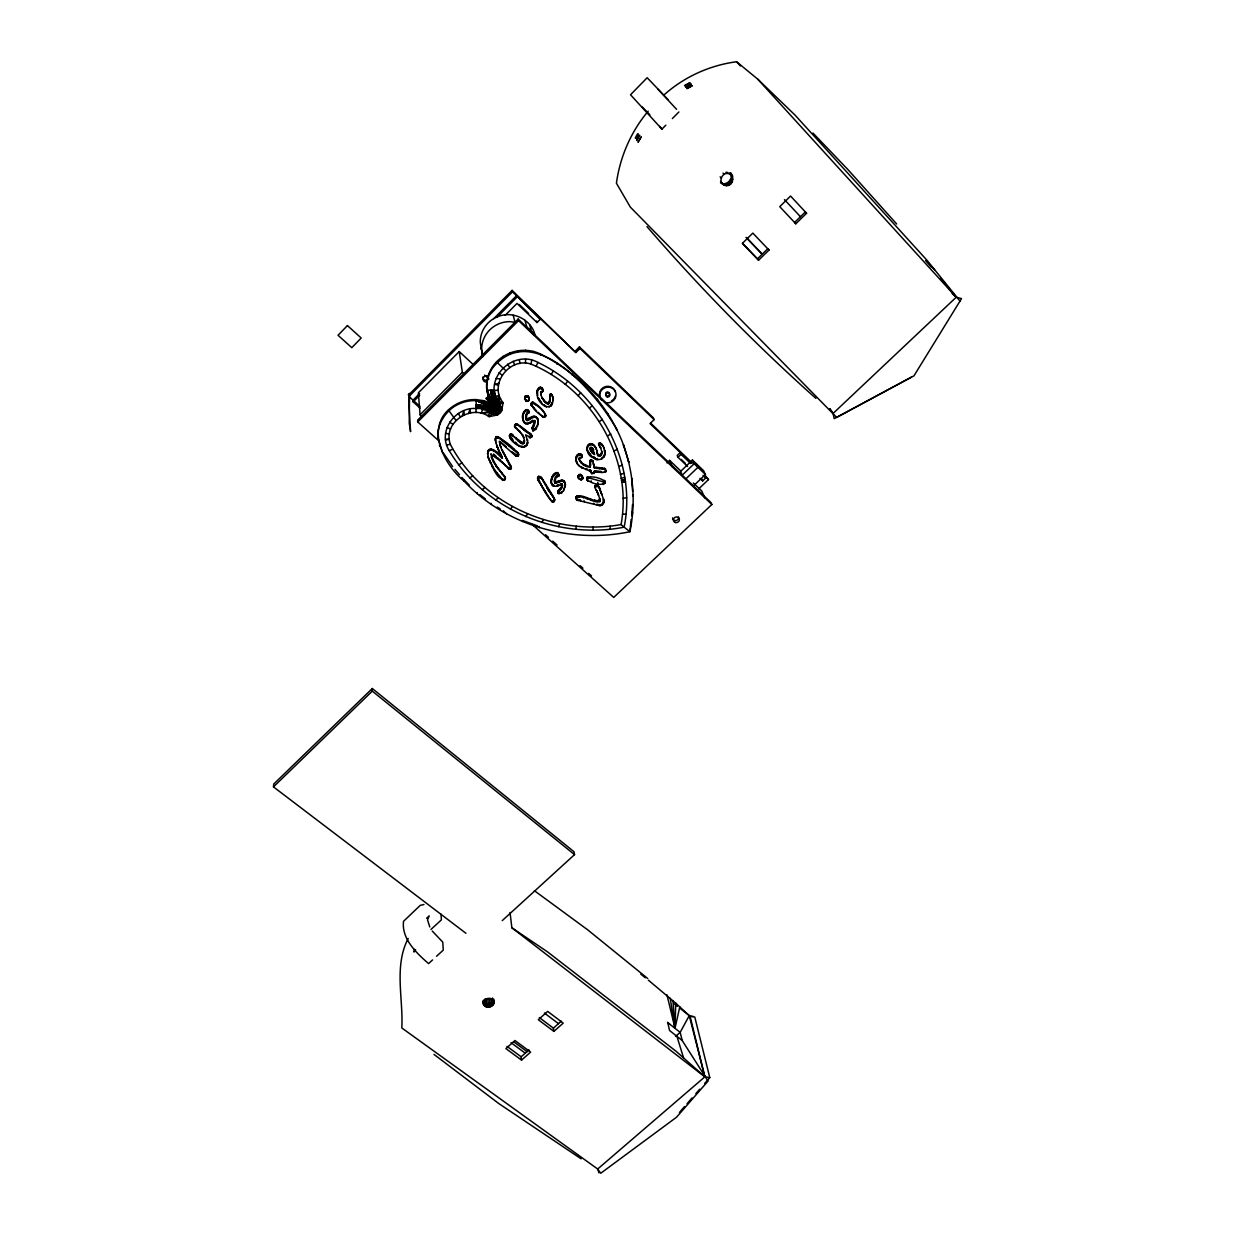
<?xml version="1.0" encoding="UTF-8"?>
<svg xmlns="http://www.w3.org/2000/svg" width="1235" height="1235" viewBox="0 0 1235 1235"><rect width="100%" height="100%" fill="white"/><g stroke="black" fill="none" stroke-linecap="round" stroke-linejoin="round"><path stroke-width="1.5" d="M496.794 445.943L496.609 444.986L498.925 451.007L495.822 442.655L495.374 438.44L496.377 436.634C504.482 440.185 513.606 447.255 518.638 454.681L517.913 456.055L515.798 455.993L499.264 441.435L500.854 447.579L499.743 443.828L499.928 444.785M495.374 438.44L495.544 440.941L495.358 440M525.786 435.044C542.844 443.411 519.75 424.377 515.968 423.852L514.594 426.878L521.324 433.578L523.748 437.638L522.297 434.288L522.498 435.229M531.806 436.264L531.59 434.797M551.767 395.076C548.124 394.413 551.891 402.131 548.633 403.783L544.913 402.131L541.779 397.222L545.453 401.977L548.386 402.872C550.964 401.113 548.726 389.241 552.554 396.389L551.52 394.181M409.526 393.502L409.248 423.312L410.576 431.648L408.785 402.116L409.526 393.502L408.26 394.783M628.445 461.272L628.847 462.353L623.397 444.77C633.493 472.511 635.902 502.784 629.912 531.714C570.863 544.126 505.825 525.647 464.298 481.31C442.717 463.789 423.775 425.025 453.878 405.682A36.649 34.796 -3.5 0 1 476.17 399.6L483.919 400.696L491.206 403.336L488.165 396.45L491.592 405.327L499.99 413.046L494.37 414.62L490.774 412.104L490.11 407.874L497.226 403.737L501.487 407.89L498.091 402.749M438.039 438.888L438.039 430.413M631.147 519.456L629.912 531.714L624.138 527.175C557.479 540.235 484.074 509.607 449.247 450.667C436.989 431.771 455.283 406.269 476.772 408.584L490.727 406.794L495.76 403.876L500.885 406.562M501.178 411.193L490.11 407.874L489.94 409.325L493.645 410.205L501.642 409.047L500.901 411.873L497.566 414.914L489.122 416.674C471.307 403.706 442.439 422.463 450.343 444.307C481.696 504.544 555.055 536.515 621.051 524.566L624.138 527.175C637.522 460.701 598.249 391.047 537.889 362.411C514.733 349.551 485.432 375.579 496.408 400.032M531.436 405.806C528.225 394.49 550.625 415.238 544.002 416.318L544.249 417.229C550.254 415.809 533.088 400.48 531.606 403.984C532.3 409.078 539.587 414.914 544.249 417.229M497.226 403.737L498.168 402.919L498.708 404.555L501.919 401.514L498.369 402.672L501.595 410.9L503.108 402.749C488.319 384.826 509.314 356.961 530.896 364.047C592.244 389.257 633.185 458.571 621.051 524.566M666.946 994.808L675.005 1028.307L675.746 1003.191L648.36 980.142M551.798 484.367C547.8 479.674 557.494 466.876 558.884 476L555.796 477.744L554.916 483.055L562.28 481.048L564.194 482.036L565.491 484.923L563.33 491.175L559.069 493.861L557.726 491.237L561.508 486.775L562.187 484.058L560.289 483.75L560.551 484.738C557.772 486.25 552.307 487.918 551.551 483.379L552.385 485.355M558.884 476C557.278 469.223 549.745 478.871 551.536 482.9L551.273 481.912M476.046 412.536L476.17 399.6M487.609 451.686L487.763 452.643C491.314 445.125 499.326 456.394 502.383 458.339L499.727 452.18L502.197 457.382C500.561 453.368 486.883 443.38 487.717 454.11L487.563 453.137L488.659 458.833L488.087 456.394L488.257 457.367M525.477 363.244L525.616 359.262M554.731 500.468L554.253 498.06L541.625 477.713L538.398 476.339C536.87 479.581 555.256 512.494 554.253 498.06M631.702 515.767L632.521 504.528M497.566 414.914C493.182 413.108 496.763 398.396 499.295 395.524L495.575 396.327L493.352 402.795M557.726 491.237L558.066 493.213M623.798 445.835C609.318 405.914 578.459 372.985 540.606 354.121C523.995 345.754 502.244 351.682 492.163 367.304A36.849 35.429 -10.2 0 0 486.698 389.071L492.842 404.694L493.475 390.368L492.765 403.243L491.592 390.275L492.842 404.694L495.575 396.327L496.979 399.507M492.209 411.409C490.094 406.794 497.674 403.737 499.681 408.229L499.82 409.788L499.897 408.075C496.501 401.113 486.93 410.56 494.309 413.648L497.566 413.401L500.052 409.727M526.218 418.943L526.882 414.096L529.12 412.644C527.376 404.848 519.997 415.207 523.131 419.437L522.914 418.511C522.714 426.168 530.355 423.945 533.89 420.626C536.499 422.123 527.422 440.802 537.92 424.639C540.035 413.169 531.343 416.998 526.249 419.051M529.12 412.644L528.92 411.209M537.951 420.147C534.693 410.236 523.516 429.41 526.249 414.142L526.465 415.053M579.462 459.991L579.076 458.185C578.906 464.792 594.282 472.31 589.79 461.319C590.562 457.305 594.961 463.989 592.754 460.64M590.083 465.209L590.392 466.166L590.268 461.628L593.062 461.597M501.595 410.9L500.592 407.504L496.007 410.282L490.465 411.44M490.897 454.573L490.959 453.724L493.583 462.276L505.13 477.698L505.238 479.458C496.825 480.986 491.623 464.499 488.489 457.861M604.888 454.341L604.502 450.096L604.888 454.341C604.81 459.111 597.261 461.272 594.776 458.216C581.284 455.36 588.802 433.408 596.49 449.386L595.177 446.375M552.909 400.727L552.678 396.929L552.909 400.727C551.937 413.663 536.546 403.089 537.348 394.691L537.58 395.586L537.287 390.044L540.374 387.173L542.165 388.083L543.107 390.646L540.853 392.992L540.868 394.706L540.621 392.097L540.853 392.992M492.256 400.866L490.65 390.245L492.842 404.694L493.938 390.383L492.842 404.694L494.71 391.881M522.884 416.735L523.1 417.662C521.896 414.389 526.403 407.55 529.136 412.119M592.954 530.093L593.201 527.021M492.842 404.694L492.533 390.322L492.765 403.243L493.938 390.383M465.935 933.289L273.475 786.896L273.738 784.055L372.291 688.512L573.997 851.733L574.537 854.635L502.259 920.6M591.04 472.264C587.289 468.204 576.282 468.59 576.05 459.837L576.344 460.809C574.337 457.49 578.366 451.362 581.793 454.804L582.04 457.228L579.586 458.571M582.272 456.441L579.184 454.804L576.853 456.765L576.236 459.466L575.958 458.509M499.82 409.788L499.063 406.562M488.844 403.382L490.465 399.414L490.959 402.023M495.945 415.068L490.82 412.397L481.449 413.308L482.376 409.495L490.727 406.794L476.231 405.62L489.477 406.516L476.185 408.106L489.986 409.619L490.681 406.5L492.78 404.401L494.988 393.378M603.544 503.185L603.467 498.986L603.544 503.185L601.553 505.393L599.67 505.594L577.239 500.221L576.019 496.732C582.117 492.117 597.755 505.964 599.67 498.508C600.812 508.419 581.87 492.796 576.297 497.751L576.205 499.187M586.687 478.424C589.527 474.919 602.912 477.976 605.351 482.406C601.908 486.729 588.74 483.163 586.687 478.424L587.119 480.137M586.98 479.412L588.153 477.744L605.351 482.406M513.328 441.08L513.127 440.123C502.645 425.766 519.379 441.821 523.269 442.686L524.381 440.54L523.486 443.643C518.577 444.785 510.673 429.07 510.086 437.931C512.942 444.739 529.661 453.013 527.33 439.614L527.546 440.555L525.74 435.214M601.615 453.075L601.785 451.732L600.689 455.715L597.755 455.591L597.447 454.634L600.364 454.758L601.615 453.075L601.924 454.032M494.046 1002.372C493.491 995.78 481.635 997.787 483.394 1004.209C486.25 1010.508 497.01 1005.753 493.722 999.146M494.556 391.14L493.027 401.421M587.289 450.188C585.591 444.816 593.325 442.562 595.486 447.317M528.657 397.3L525.492 397.052L524.813 398.751L525.276 396.157L527.669 395.787L529.074 398.056L528.426 396.404M528.194 401.221L528.95 398.102L528.703 400.711L526.758 401.39L524.597 397.855M537.611 477.544L537.873 479.952L551.844 501.626M532.933 430.351L532.131 427.758L534.94 420.425L535.234 422.015M730.024 174.258C722.691 169.797 716.717 183.197 725.099 185.466C732.525 187.35 735.597 176.188 728.974 173.07L732.123 176.481M557.973 492.24C559.687 490.527 564.457 486.42 561.524 484.552L560.551 484.738M722.49 183.907L720.576 181.437C724.775 189.14 736.122 180.078 730.178 174.027M554.638 482.391L554.592 479.149L554.855 480.137M527.036 445.187L527.546 441.991L527.762 442.933M575.726 529.259L576.313 526.203M493.66 414.358L497.937 403.999M537.055 392.931L537.287 393.826L537.518 390.924L539.664 388.238L542.937 389.751M490.681 406.5L492.117 406.068L490.156 410.776L490.82 412.397L487.794 415.577M501.425 407.612L499.588 412.922M670.219 998.25L675.005 1028.307L679.775 1006.895M499.295 395.524L497.288 404.03L500.607 398.519M590.577 470.813L590.268 469.84L591.92 473.792C595.239 469.995 601.584 474.07 605.937 471.6L604.733 469.3L594.375 468.003L593.371 463.588L594.375 468.003M597.74 493.398L597.431 492.394L598.574 495.343L596.119 489.43L596.428 490.434C591.102 483.209 601.059 484.799 600.364 490.82L600.04 489.832M599.639 489.014C598.898 483.41 593.834 489.245 594.899 486.343M438.147 431.478C439.537 421.351 445.681 412.459 454.001 406.701A36.71 34.842 -3.6 0 1 476.339 400.619L484.089 401.715L491.406 404.354L492.595 403.444M530.896 364.047L531.837 360.172M578.999 474.518L578.536 478.516L580.882 479.705L582.673 478.84L580.712 474.487L577.918 475.83L578.242 477.528M505.238 479.458L504.945 476.71L496.933 466.799L491.283 456.595L491.453 457.567M537.688 423.713L537.348 426.878M604.285 482.9L604.918 480.971M468.744 413.524L469.887 409.001L470.581 412.891M490.82 412.397L492.95 414.096L494.324 412.737M582.04 457.228L581.793 454.804M462.307 415.855L463.835 410.653L464.36 414.79M589.944 448.506L590.222 447.595L591.797 452.519L594.622 454.526L592.429 447.873L593.618 450.142L593.309 449.2M593.834 473.623L594.189 471.106L594.498 472.079M514.594 426.878L516.168 424.778L518.129 425.272L531.806 435.739M510.765 469.161L511.136 466.49L501.919 449.633C519.225 483.101 508.835 465.178 491.129 454.696M558.683 526.727L559.64 523.717M495.544 439.382L495.775 437.19M498.153 414.296L493.799 404.987L495.575 396.327L496.84 399.538M551.968 501.75L551.721 500.731L553.419 501.009L554.484 499.449M414.312 949.236L413.941 952.046L415.639 949.838M602.896 457.073L604.316 454.634L604.641 455.591M599.207 445.758L598.898 444.816L600.719 448.166L598.589 443.751C600.889 441.065 603.992 446.962 604.332 448.953L604.023 447.996L604.826 451.053M598.836 443.149L598.898 444.693L598.589 443.751M550.702 406.161L552.168 402.378L552.431 403.274M720.453 182.795C726.442 186.516 733.93 178.782 730.487 172.807M536.283 366.023L537.889 362.411M541.995 522.513L543.307 519.58M408.198 938.446C393.749 966.156 403.397 998.359 401.807 1027.968L597.678 1169.02L600.75 1173.25L676.487 1117.258L708.056 1081.073L682.168 1040.487L680.176 1032.352L667.548 1022.487L669.818 1024.263M529.306 437.607L529.089 436.665L531.575 435.322M554.994 477.883L556.151 475.923L556.414 476.911M491.777 413.524L499.928 405.42M675.746 1003.191L689.269 1015.602L680.176 1032.352L675.483 1036.427M525.848 516.662L527.499 513.837M551.211 374.421L553.249 371.056M493.491 407.735C490.496 422.277 508.419 404.185 493.491 407.735L496.007 410.282M537.842 478.532L538.398 476.339M497.257 405.636L503.108 402.749L499.943 402.703M510.41 509.19L512.386 506.52M565.29 384.394L567.637 381.275M483.394 1004.209L483.101 1000.983C484.923 1005.336 492.147 1004.657 493.568 1000.304L493.892 1003.53M679.451 1112.442L684.499 1106.637M687.03 1103.735L692.079 1097.93M695.876 1093.577L699.674 1089.224M704.722 1083.419L709.785 1077.615L694.78 1017.022L690.072 1016.251L680.361 1008.594M505.053 478.47L504.667 480.122M648.159 111.181C631.008 131.543 620.001 156.876 616.419 183.228L630.359 207.125L836.682 417.415L913.946 375.857L961.525 298.608L956.23 297.218L953.451 294.686M578.088 395.679L580.712 392.823M495.822 500.19L498.122 497.705M541.563 392.576L542.551 390.692L542.798 391.572M667.981 99.541L647.171 77.728L630.529 94.755L661.929 129.15L665.835 125.183M672.365 118.575L678.895 111.968M575.356 350.987L579.462 346.896L580.018 348.455L575.896 352.546L512.108 290.379L408.847 394.799L408.939 396.481L419.962 406.392M408.939 396.481L512.494 291.815L512.108 290.379M473.329 364.618L459.219 351.558L418.372 392.807L420.07 414.806L421.583 416.164M419.576 393.579L413.046 400.171L413.154 401.884L420.085 408.106M493.768 318.676L516.539 295.69L540.174 319.402L537.024 322.551L517.002 303.409L505.208 315.311M413.154 401.884L419.699 395.277M496.779 317.472L516.94 297.141M420.07 414.806L462.353 372.26L459.219 351.558M532.192 524.427L613.733 597.431L711.854 504.498L710.943 502.537L518.144 319.062L417.631 420.147L417.754 421.969L439.212 441.188M417.754 421.969L518.561 320.637L518.144 319.062M490.295 402.487L486.312 398.828L488.566 395.54M486.312 398.828L488.736 396.42M489.122 416.674L492.132 413.679M527.731 412.521L528.889 411.734M758.552 260.245L757.456 258.841L767.861 248.667L768.988 250.057L758.552 260.245L742.374 243.388L752.825 233.106L768.988 250.057M795.819 223.782L806.578 213.254L790.554 196.041L779.748 206.662L795.819 223.782L794.599 222.454L805.343 211.957L806.578 213.254M273.475 786.896L372.291 691.121L372.291 688.512M579.462 346.896L653.377 417.909L654.118 419.622L650.042 423.574L691.214 463.032M667.024 462.909L669.632 460.393L680.794 471.029M677.984 457.29L681.072 454.326L680.269 452.55L677.197 455.499L677.984 457.29L687.586 466.475M692.464 460.037L680.578 471.415L682.214 475.166L694.163 463.727L692.464 460.037L703.641 470.736L705.417 474.518L693.483 485.88M685.981 478.748L697.929 467.339L696.2 463.588M699.936 478.285L702.684 480.894L705.756 477.976L704.907 476.139L708.504 479.581L698.84 488.782M501.503 410.468L500.901 411.873M426.6 918.284L429.209 915.861L427.542 919.905L429.78 926.945M430.984 929.446L441.389 919.859L441.034 914.162M432.574 959.919L428.576 963.593C416.457 953.111 401.39 938.754 403.521 921.325L420.224 905.363L423.96 904.514M436.572 956.245L443.257 950.132L442.763 942.12L432.235 931.02M663.782 95.141C683.928 76.971 709.677 65.285 736.554 61.75L757.688 79.102L794.97 115.025L927.253 260.57L960.027 301.17M495.945 438.132L499.125 438.054L518.299 453.77L518.098 452.797M589.465 408.137L592.337 405.574M521.556 1060.124L505.918 1048.608L514.98 1040.518L530.618 1052.096L521.556 1060.124L521.17 1056.805L528.966 1049.889M553.867 1031.41L538.321 1019.724L547.661 1011.388L563.206 1023.12L553.867 1031.41L553.404 1028.153L561.292 1021.144M482.252 489.708L484.846 487.439M581.762 456.271L581.515 457.691M590.531 448.552L592.738 448.83M616.497 428.807L616.883 429.857C597.894 394.49 532.872 317.812 492.364 368.277A36.896 35.475 -10.2 0 0 486.883 390.075L491.638 405.605L476.339 400.619L490.727 406.794L476.185 408.106M599.315 421.614L602.387 419.36M469.871 477.868L472.727 475.846M557.34 475.521L558.621 475.012M607.543 435.924L610.785 433.994M524.319 446.962L525.647 445.248L525.863 446.206M458.787 464.761L461.89 463.002M604.363 471.646L605.412 472.218M911.368 377.138L834.196 418.65L833.085 413.432L829.858 408.847M580.558 479.643C579.369 478.439 582.411 478.115 582.009 479.442M614.088 450.929L617.454 449.339M579.493 459.929L582.827 463.727L590.453 467.231M554.376 481.403C557.17 483.147 564.611 476.71 565.229 483.919M449.247 450.667L452.627 449.293M486.266 999.732L486.729 1004.765L485.154 1004.333L484.691 999.3L491.16 998.883L491.654 1003.916L490.094 1004.549M559.872 492.75L560.952 492.348L561.215 493.352M618.874 466.444L622.347 465.194M532.702 429.425L534.57 429.209L534.801 430.135M620.387 474.379L623.876 473.298M621.143 478.331L624.648 477.343M599.145 444.091L601.229 444.322L603.452 446.946L603.128 446.005M621.514 480.307L625.034 479.365M621.699 481.295L625.219 480.369M625.311 480.878L621.792 481.789L625.404 481.388M481.449 413.308L490.218 411.054L489.986 409.619M499.033 383.282L494.571 384.347L498.431 385.088M511.614 451.547L517.913 456.055M445.603 440.015L449.278 439.243L445.449 439.274M446.684 445.079L450.343 444.307M579.292 475.506L581.747 475.876L582.704 477.42L582.411 476.432M495.976 413.941L499.048 412.644L500.036 407.967M623.119 498.276L626.654 497.736M493.491 404.107L493.799 404.987L491.592 405.327L476.339 400.619L489.075 405.852M621.884 482.283L625.435 481.743M497.952 414.034L498.801 413.957M538.63 477.327L541.872 478.701L554.762 499.743M490.727 406.794L476.185 407.612L489.477 406.516L476.216 406.608L490.727 406.794L476.262 404.617L488.875 406.269M622.563 514.254L626.068 514.053M498.276 390.368L486.883 390.075L491.592 405.327L484.089 401.715L483.919 400.696M598.821 505.501L598.512 504.482L600.38 505.624M693.175 1016.374L690.072 1016.251L704.845 1076.843L597.678 1169.02L598.96 1172.849M594.066 467.031L604.409 468.327L606.123 470.767M497.52 414.62L493.954 414.096M727.569 172.468L726.041 172.267L727.075 173.471M496.069 378.435L500.175 379.006M709.785 1077.615L704.845 1076.843L511.877 927.794L510.024 912.495M602.124 472.526L599.901 471.214L600.225 472.187M497.751 404.895L494.247 404.092L495.575 396.327L496.732 399.476L495.575 396.327L495.667 401.776M445.542 433.331L449.37 434.072M490.218 411.054L482.376 409.495L490.11 407.874M590.963 472.218L592.599 473.02M587.69 469.223L585.575 468.683L585.869 469.655M500.823 442.917L499.604 441.497L499.774 442.439M499.48 405.898L500.823 406.269M552.138 484.367L554.206 485.386M557.695 491.715L558.822 492.858M489.014 459.96L488.859 459.003L494.54 469.732L503.278 480.43M537.441 525.878L522.359 520.414L522.59 521.587M446.962 427.526L450.605 429.008M497.782 457.784L509.623 469.331M543.925 405.636L543.678 404.725L546.487 407.025M525.261 400.047L525.045 399.137L526.758 401.39M523.501 421.135L523.285 420.224L525.508 423.667M583.476 467.972L581.577 467.077L581.87 468.05M586.81 479.149L588.061 481.079M593.618 457.614L593.309 456.641L596.196 459.636M497.597 405.543L499.202 406.33M497.674 405.219L499.341 406.114M483.796 1003.561L485.154 1004.333M492.78 404.401L493.799 404.987M590.685 451.053L590.052 449.308L594.313 453.569M493.074 412.66L494.432 413.447M497.211 507.076L500.252 508.943M503.278 510.811L506.52 513.837M498.832 372.939L502.213 375.039M581.129 1158.816L498.955 1103.673L433.994 1054.397M449.648 422.123L452.952 424.3M511.877 927.794L547.661 951.969L676.271 1051.433L704.845 1076.843L689.269 1015.602M534.4 890.713L587.613 929.77L647.696 978.49M575.803 497.489L577.239 500.221M524.782 325.855L529.599 329.359L534.107 334.963M506.983 1046.354L521.17 1056.805M513.559 1041.645L527.144 1051.695M511.074 1042.711L525.261 1053.193M539.294 1017.547L553.404 1028.153M544.373 1013.009L558.467 1023.645M490.156 410.776L492.997 414.389M479.875 494.648L485.509 499.002M682.168 1040.487L669.571 1030.499L667.656 1022.395M674.433 1003.932L677.398 1006.263M640.841 974.214L645.349 977.78M496.964 457.815L493.46 453.986L493.629 454.943M372.291 691.121L574.537 854.635M587.32 450.404L592.044 456.579M505.794 370.624L496.547 361.87M515.211 442.886L515.01 441.945L517.959 445.464M514.393 425.952L517.017 428.56M506.304 446.916L501.009 442.284L501.194 443.226M545.546 534.74L548.417 537.318M552.724 541.177L557.047 545.036M580.033 565.645L582.905 568.208M588.663 573.364L591.534 575.942M815.918 398.396C755.851 344.982 699.519 287.4 646.97 226.592M952.139 293.467L956.23 297.218L833.085 413.432L829.75 408.723M486.158 397.948L490.125 401.607M462.353 372.26L463.866 373.649M484.614 375.07L488.844 378.991M518.561 320.637L711.854 504.498M693.344 482.993L701.727 490.959L704.768 497.782M461.859 477.466L469.315 485.108M681.072 454.326L690.674 463.526M703.024 475.351L705.756 477.976M519.271 304.489L528.595 313.412M681.303 459.42L685.41 463.357M580.018 348.455L654.118 419.622M694.163 463.727L705.417 474.518M650.706 423.188L692.356 463.125M704.861 475.089L708.504 479.581M512.494 291.815L575.896 352.546M521.324 433.578L518.16 429.579L518.36 430.521M531.065 404.432L536.592 410.993M642.138 106.936L649.919 114.824M812.97 133.071L847.689 169.319L896.672 223.983M930.912 265.926L934.617 269.755M742.559 243.31L757.456 258.841M746.527 237.676L762.134 253.978M746.033 237.382L762.149 254.24M676.579 109.328L657.962 89.244M784.457 199.607L800.465 216.727M736.554 61.75L740.383 65.949M925.617 260.6L931.19 266.992M757.688 79.102L956.23 297.218L940.73 278.508M731.135 174.552L732.772 176.42L731.043 173.162M731.614 176.744L732.664 177.948M731.753 178.319L732.803 179.523M731.49 179.893L732.54 181.097M730.209 180.063L731.846 181.962M730.842 181.36L731.892 182.579M723.046 173.116L724.065 174.305M538.784 398.998L538.553 398.102L542.736 404.571M729.036 181.576L730.888 183.845M728.588 183.598L729.623 184.818M727.523 182.734L729.144 184.648M454.928 469.315L459.543 474.749M727.137 184.216L728.171 185.435M720.144 176.821L721.163 178.041M725.593 184.432L726.628 185.667M724.065 184.247L725.099 185.466M722.66 183.644L723.679 184.864M455.962 420.425L448.475 410.051M600.766 399.106L601.399 399.908M659.737 126.402L661.929 129.15M498.569 407.288L499.372 408.445M443.581 453.276L452.627 466.583M507.6 364.171L509.777 367.521M458.278 413.493L460.346 416.874M600.411 447.209L602.109 452.674M701.835 479.056L702.684 480.894M437.931 437.823L442.701 452.875M498.739 450.049L499.913 453.152M542.011 398.118L540.637 393.811M669.632 460.393L672.411 466.984M500.669 446.622L502.105 450.59M486.883 390.075L491.484 401.221M599.639 488.782L600.812 491.978M513.204 361.299L514.671 365.02M598.265 494.34L599.994 499.527M601.306 493.027L601.831 494.602L600.503 490.99L603.792 499.99M631.61 478.099L632.011 479.211M607.79 413.555L608.16 414.589M632.876 495.096L633.277 496.223M597.354 399.198L597.709 400.217M632.243 512.062L632.644 513.22M585.282 385.922L585.622 386.91M601.785 444.075L602.109 445.017M604.641 452.334L604.965 453.291M600.905 443.38L601.229 444.322M599.901 443.025L600.225 443.967M599.654 443.01L599.978 443.952M603.792 455.931L604.116 456.888M599.361 443.01L599.67 443.952M599.67 446.082L599.978 447.024M601.136 454.11L601.445 455.067M601.553 457.907L601.862 458.864M605.366 468.837L605.69 469.269M600.364 454.758L600.689 455.715M604.903 468.513L605.227 469.485M605.613 470.612L605.937 471.6M604.409 468.327L604.733 469.3M599.361 455.005L599.685 455.962M571.712 373.881L572.021 374.853M598.327 454.897L598.635 455.854M597.231 452.844L597.555 453.801L596.845 450.682L597.755 455.591M601.815 467.942L602.14 468.914M593.757 444.739L594.066 445.681M592.877 444.168L593.186 445.109M523.532 436.696L524.597 441.497M597.308 458.525L597.616 459.497M604.625 480.662L604.949 481.65M604.285 480.477L604.61 481.465M604.81 482.252L605.135 483.256M601.044 471.399L601.368 472.387M603.992 480.369L604.316 481.357M591.858 443.813L592.167 444.754M596.644 458.756L596.968 459.713M599.253 467.725L599.562 468.698M603.606 483.302L603.93 484.29M590.592 443.674L590.886 444.615M595.239 458.37L595.548 459.327M591.364 447.24L591.673 448.181M594.467 457.243L595.069 458.833M602.912 483.441L603.236 484.429M592.923 452.766L593.232 453.724M603.05 484.444L602.742 483.456L602.881 484.413M598.543 471.014L598.867 471.986M590.562 447.317L590.855 448.259M589.126 443.967L589.435 444.909M591.488 451.562L591.797 452.519M596.675 467.478L596.984 468.451M597.153 470.828L597.462 471.801M587.953 444.77L588.261 445.727M595.887 470.705L596.196 471.677M592.183 460.3L592.491 461.257M593.618 465.147L593.927 466.12M590.021 454.218L590.33 455.175M587.181 446.128L587.474 447.07M594.915 470.674L595.224 471.646M591.519 460.115L591.827 461.072M594.591 470.689L594.899 471.677M590.947 460.053L591.256 461.025M603.683 500.391L604.008 501.395M586.887 448.012L587.181 448.969M588.462 452.473L588.755 453.43M597.694 482.345L598.002 483.333M599.114 487.424L599.948 489.786M603.56 501.472L603.884 502.475M590.33 460.238L590.623 461.195M598.743 486.683L599.052 487.671M593.942 471.878L594.251 472.866M598.219 485.957L598.543 486.96M589.96 460.67L590.268 461.628M597.57 485.417L597.879 486.405M589.79 461.319L590.083 462.276M602.726 502.815L603.05 503.834M589.743 462.106L590.037 463.079M597.03 485.293L597.339 486.281M589.79 463.187L590.253 465.163M602.093 503.679L602.402 504.698M596.289 485.247L596.598 486.235M589.929 466.367L590.237 467.339M595.779 485.309L596.088 486.297M591.611 472.804L591.92 473.792M590.639 470.242L590.932 471.214M595.332 485.494L595.64 486.497M599.917 500.252L600.225 501.256M601.229 504.374L601.553 505.393M599.731 500.669L600.04 501.688M595.023 485.834L595.332 486.822M556.753 363.229L557.062 364.186M589.62 469.655L589.929 470.628M599.237 500.792L599.546 501.811M599.361 504.575L599.67 505.594M597.771 500.654L598.08 501.657M590.16 477.235L590.453 478.223M591.148 480.832L591.442 481.82M585.714 465.178L586.008 466.151M597.647 504.343L597.956 505.362M496.516 399.399L495.575 396.327L495.76 403.876M676.965 1036.443L683.526 1057.793M595.872 500.268L596.181 501.271M596.906 504.158L597.215 505.177M539.726 317.889L540.174 319.402M581.253 454.248L581.546 455.206M587.845 476.756L588.153 477.744M580.45 453.893L580.743 454.85M594.56 499.974L594.869 500.993M587.335 476.911L587.628 477.899M582.827 463.727L583.121 464.7M586.965 477.281L587.273 478.269M579.462 453.77L579.755 454.727M586.764 477.821L587.057 478.794M587.505 479.967L587.798 480.955M587.134 479.659L587.428 480.647M578.891 453.847L579.184 454.804M579.832 457.274L580.126 458.231M593.634 503.232L593.942 504.25M580.882 461.983L581.176 462.955M578.335 454.063L578.613 455.02M579.076 458.185L579.369 459.158M579.169 459.034L579.786 460.887M590.747 499.002L591.056 500.021M577.301 454.835L577.594 455.792M536.577 321.038L537.024 322.551M576.56 455.792L576.853 456.765M579.369 465.348L579.647 466.321M582.04 475.598L582.333 476.587M582.827 478.192L582.534 477.204L582.673 478.84M576.112 456.996L576.39 457.969M581.453 474.888L581.747 475.876M577.856 464.329L576.375 461.087L576.668 462.06M580.712 474.487L581.006 475.475M596.181 448.444L597.153 451.639M580.311 474.41L580.604 475.382M581.253 478.701L581.546 479.689M586.872 497.89L587.165 498.909M579.74 474.363L580.033 475.351M580.975 478.732L581.268 479.72M580.589 478.717L580.882 479.705M578.644 475.135L578.937 476.108M579.292 478.346L579.57 479.334M578.212 475.49L578.505 476.478M577.918 475.83L578.212 476.818M577.779 476.216L578.536 478.516M583.043 496.81L583.337 497.813M584.016 500.607L584.309 501.626M540.606 354.121L540.884 355.062M552.755 398.38L553.018 399.275M551.088 393.811L551.35 394.691M550.517 393.764L550.779 394.66M579.369 495.899L579.663 496.902M580.62 500.808L580.327 499.804L577.779 499.496L578.057 500.499M550.1 394.166L550.362 395.046M578.844 495.822L579.138 496.825M586.995 449.247L587.613 451.346M549.946 394.644L550.192 395.54M549.899 395.323L550.146 396.219M549.899 396.142L550.162 397.037M578.242 495.806L578.536 496.81M529.645 324.82L531.652 331.906M549.93 397.022L550.177 397.917M549.915 398.396L550.177 399.291M577.362 495.914L577.656 496.918M551.335 404.293L551.597 405.188M549.791 399.769L550.054 400.68M550.949 404.802L551.196 405.697M576.575 496.223L576.869 497.226M549.482 401.113L549.729 402.008M576.019 496.732L576.297 497.751M576.328 498.755L576.606 499.774M548.896 402.348L549.158 403.243M548.386 402.872L548.633 403.783M549.019 406.006L549.266 406.917M524.968 320.374L526.928 327.414M547.753 403.058L548 403.953M533.304 351.404L533.566 352.346M547.09 402.95L547.337 403.86M546.41 402.641L546.657 403.536M542.165 388.083L542.412 388.979M541.424 387.497L541.656 388.377M545.453 401.977L545.7 402.872M541.995 391.279L542.242 392.159M544.666 401.236L544.913 402.131M540.374 387.173L540.606 388.052M543.678 400.14L543.925 401.035M544.867 405.528L545.114 406.438M540.961 391.865L541.208 392.761M542.69 398.781L542.921 399.677M539.417 387.358L539.664 388.238M564.92 482.792L565.491 484.923M564.596 482.082L564.858 483.07M564.256 481.496L564.519 482.484M563.916 481.033L564.194 482.036M563.592 480.677L563.855 481.681M538.568 387.96L538.8 388.855M564.889 486.003L565.151 487.007M545.345 414.142L545.855 415.825M545.16 413.895L545.407 414.806M545.469 415.361L545.716 416.288M562.836 480.199L563.098 481.187M537.827 388.932L538.059 389.812M544.805 416.025L545.052 416.936M562.018 480.044L562.28 481.048M564.395 489.168L564.133 488.18L563.33 491.175M552.307 395.493L552.94 397.824M537.287 390.044L537.518 390.924M540.359 401.174L540.59 402.07M561.107 480.168L561.369 481.156M561.94 483.75L562.573 485.494M562.203 485.139L562.465 486.142M537.04 391.186L537.271 392.082M561.261 483.564L561.524 484.552M558.59 473.9L559.038 475.506M558.22 473.314L558.482 474.302M560.072 480.477L560.335 481.465M525.539 350.246L525.801 351.188M557.865 472.897L558.127 473.885M561.508 486.775L561.771 487.763M542.752 417.013L542.227 415.886L542.474 416.797M557.356 472.557L557.602 473.545M557.973 475.413L558.235 476.386M559.115 480.832L559.362 481.82M556.8 472.434L557.062 473.422M561.802 491.762L562.064 492.765M560.366 488.551L560.628 489.554M556.723 475.614L556.985 476.602M540.56 414.281L540.791 415.192M558.004 481.279L558.251 482.283M555.688 472.681L555.935 473.653M558.143 484.583L558.405 485.571M554.608 473.36L554.855 474.348M555.534 476.756L555.796 477.744M556.877 481.758L557.139 482.746M559.069 490.063L559.332 491.067M538.645 412.382L538.892 413.293M557.741 485.864L557.479 484.861L556.692 486.235M558.683 490.388L558.946 491.391M513.189 315.234L514.995 322.227L509.53 321.609A28.158 27.324 -7.4 0 0 481.665 349.659L482.762 356.714M558.374 490.573L558.637 491.576M553.666 474.194L553.928 475.182M555.858 482.129L556.105 483.117M558.112 490.712L558.374 491.715M557.88 490.882L558.143 491.885M558.035 492.58L558.297 493.583M535.017 403.83L535.249 404.74M555.21 482.267L555.457 483.256M554.376 480.384L554.638 481.372M552.909 475.12L553.156 476.108M554.669 482.051L554.916 483.055M552.369 476.139L552.616 477.127M533.304 402.193L533.535 403.104M537.534 418.773L537.765 419.699M537.117 418.156L537.348 419.082M538.136 422.293L537.719 419.221M532.779 402.054L533.011 402.965M551.999 477.266L552.246 478.254M536.623 417.507L536.854 418.433M533.86 407.596L534.091 408.492M536.129 416.998L536.361 417.924M551.721 478.532L551.968 479.52M532.254 402.209L532.486 403.119M535.697 416.612L535.928 417.538M553.064 484.969L553.311 485.973M531.776 402.579L532.007 403.475M535.264 416.334L535.496 417.245M551.335 480.214L551.582 481.202M552.585 484.707L552.832 485.71M531.374 403.089L531.606 403.984M534.385 416.01L534.616 416.921M531.081 403.814L531.297 404.725M531.359 405.142L531.59 406.053M517.681 350.725L517.913 351.666M533.551 416.041L533.767 416.951M536.499 428.73L536.268 427.804L535.789 429.502M554.253 500.113L554.5 501.132M528.132 396.126L528.348 397.022M553.064 496.346L553.311 497.365M528.812 399.059L529.028 399.955M534.709 422.879L534.94 423.806M553.867 500.638L554.114 501.657M527.669 395.787L527.885 396.682M528.487 399.816L528.703 400.711M532.671 416.349L532.887 417.276M551.798 494.741L552.06 495.76M553.419 501.009L553.666 502.027M526.944 395.54L527.16 396.435M552.94 501.178L553.203 502.182M532.733 420.101L532.964 421.027M534.014 424.902L534.246 425.828M531.698 416.874L531.914 417.8M550.548 493.166L550.81 494.185M526.295 395.91L526.511 396.79M552.292 501.055L552.539 502.074M527.067 400.51L527.299 401.406M549.374 491.561L549.621 492.564M525.724 396.003L525.94 396.898M530.834 417.445L531.05 418.372M531.745 420.734L531.961 421.66M533.103 426.692L533.335 427.634M533.551 429.533L533.782 430.475M548.556 490.295L548.803 491.298M525.276 396.157L525.492 397.052M526.28 400.372L526.496 401.267M532.81 427.109L533.026 428.036M547.939 489.261L548.186 490.264M525.971 400.155L526.187 401.051M528.565 410.622L528.796 411.533M524.937 396.435L525.153 397.33M525.724 399.939L525.94 400.835M532.547 427.356L532.764 428.283M547.445 488.381L547.692 489.384M528.055 410.113L528.287 411.023M530.803 421.413L531.035 422.339M532.316 427.542L532.547 428.483M546.997 487.578L547.229 488.581M524.721 397.052L524.937 397.948M528.348 412.274L528.565 413.185M529.83 418.14L530.062 419.066M532.131 427.758L532.362 428.699M527.607 409.788L527.824 410.699M532.053 428.159L532.609 430.042M530.433 422.756L530.216 421.83L529.491 423.358M545.345 484.66L545.592 485.664M527.005 409.557L527.221 410.468M528.827 418.85L529.059 419.776M526.419 409.541L526.635 410.452M527.144 412.737L527.36 413.663M543.848 481.835L544.095 482.839M543.06 480.322L543.307 481.31M545.885 492.256L546.117 493.259M526.65 413.185L526.882 414.096M542.335 478.902L542.566 479.89M527.901 419.452L528.117 420.363M544.975 490.882L545.222 491.885M541.625 477.713L541.872 478.701M525.369 410.035L525.585 410.946M530.896 433.778L531.127 434.72M528.225 422.864L528.441 423.79M531.282 435.955L531.513 436.881M543.987 489.276L544.218 490.28M527.283 419.715L527.515 420.641M530.448 433.423L530.664 434.365M540.93 476.833L541.162 477.821M525.986 415.392L526.203 416.303M526.697 419.638L526.928 420.548M542.968 487.593L543.199 488.597M530.71 436.634L530.927 437.576M590.731 471.276L591.272 473.206M524.458 410.946L524.674 411.857M525.909 416.735L526.125 417.662M529.676 432.96L529.908 433.902M526.002 418.017L526.481 419.962M539.741 476.247L539.973 477.235M527.083 423.065L527.299 423.991M541.98 485.942L542.227 486.93M510.086 352.793L510.302 353.735M530.139 436.897L530.355 437.838M541.1 484.46L541.347 485.448M523.733 411.981L523.949 412.907M529.599 436.866L529.815 437.808M540.421 483.286L540.652 484.274M525.832 422.895L526.048 423.821M527.824 431.988L528.04 432.914M523.208 413.077L523.424 413.987M539.093 481.156L539.34 482.144M522.93 414.219L523.146 415.13M524.751 422.493L524.968 423.42M522.837 415.423L523.053 416.334M537.503 478.223L537.873 479.952M523.933 421.629L524.149 422.555M526.064 431.061L526.28 432.003M524.968 430.336L525.184 431.277M527.33 443.149L527.561 444.091M523.748 429.394L523.964 430.32M522.529 428.313L522.745 429.255M521.386 427.264L521.602 428.19M522.791 435.137L522.992 436.079M524.273 441.42L524.474 442.377M524.829 445.712L525.045 446.669M523.933 442.176L524.149 443.118M519.564 425.581L519.781 426.507M523.269 442.686L523.486 443.643M503.077 356.359L503.293 357.316M519.642 431L519.842 431.941M522.343 442.794L522.559 443.736M517.913 424.346L518.129 425.272M522.714 446.252L522.93 447.209M521.355 442.593L521.571 443.55M516.817 423.867L517.017 424.794M520.506 442.238L520.722 443.18M521.371 446.175L521.587 447.132M539.124 526.496L539.386 527.669M515.968 423.852L516.168 424.778M519.564 441.482L519.781 442.423M515.273 424.223L515.489 425.149M520.306 446.792L518.932 445.326L519.148 446.267M514.717 424.902L514.918 425.828M518.082 439.984L518.283 440.926M515.026 426.862L515.242 427.789M515.906 437.699L516.106 438.657M516.693 443.612L516.894 444.569M518.638 454.681L518.438 453.708L518.407 455.653M515.767 442.701L515.968 443.658M517.496 452.056L517.712 453.013M516.956 451.531L517.156 452.504M512.865 434.627L513.065 435.554M517.002 455.252L517.203 456.224M512.232 434.133L512.432 435.075M515.705 450.497L515.906 451.454M516.23 455.221L516.431 456.178M511.305 433.856L511.491 434.797M515.597 455.02L515.798 455.993M510.889 433.964L511.074 434.905M511.707 438.749L511.908 439.691M513.853 449L514.053 449.957M510.549 434.272L510.75 435.214M510.132 434.72L510.333 435.662M510.657 437.73L510.858 438.672M509.762 435.152L509.962 436.079M509.901 436.989L510.086 437.931M509.453 435.538L509.638 436.48M509.391 435.754L509.746 437.483M511.614 447.193L511.815 448.151M509.175 445.233L509.376 446.19M506.751 443.288L506.937 444.229M511.136 466.49L511.444 468.08M511.089 467.633L511.29 468.605M510.364 465.101L510.564 466.089M509.299 463.696L509.499 464.669M510.009 468.405L510.209 469.377M504.528 441.497L504.714 442.439M486.698 389.071L488.35 397.469L491.638 405.605M508.419 462.492L508.619 463.465M507.122 460.161L507.323 461.134M508.82 468.111L509.021 469.084M502.707 440.031L502.892 440.972M508.094 467.602L508.28 468.59M505.841 457.614L506.026 458.586M507.446 467.046L507.647 468.019M501.487 439.042L501.672 440M504.575 455.036L504.76 456.008M503.355 452.612L503.54 453.585M500.329 438.039L500.515 438.981M504.945 464.684L505.13 465.657M500.298 441.729L500.484 442.686M499.928 441.574L500.113 442.531M542.69 388.871L543.107 390.646M498.955 437.113L499.125 438.054M481.079 347.575L482.484 354.924M498.029 436.681L498.199 437.622M501.58 456.101L501.765 457.073M502.429 462.245L502.614 463.218M505.285 477.575L505.47 478.578M500.715 454.295L500.885 455.252M504.945 476.71L505.13 477.698M497.149 436.495L497.319 437.437M489.569 400.588L490.063 403.212M496.377 436.634L496.547 437.576M503.803 479.427L503.988 480.415M497.89 448.135L498.075 449.092M497.288 446.715L497.458 447.672M499.758 459.667L499.943 460.624M497.087 446.206L497.257 447.163M501.75 472.99L501.935 473.978M495.636 441.713L495.822 442.655M502.398 479.18L502.583 480.168M501.781 478.717L501.966 479.72M499.449 470.18L499.635 471.168M495.775 455.931L495.945 456.904M497.906 468.173L498.075 469.161M499.465 476.293L499.65 477.297M493.877 450.296L494.062 451.254M494.633 454.912L494.803 455.885M496.933 466.799L497.103 467.787M493.352 449.864L493.521 450.821M496.346 465.95L496.532 466.923M496.038 465.456L496.208 466.429M498.369 402.672L498.708 404.555M492.796 449.494L492.966 450.466M496.995 473.237L497.18 474.209M494.772 463.557L494.942 464.53M491.422 449L491.592 449.957M493.413 461.288L493.583 462.276M494.54 469.732L494.71 470.72M492.194 458.911L492.364 459.883M490.094 449.031L490.264 449.988M492.24 466.058L492.41 467.031M488.906 449.555L489.075 450.513M490.295 462.399L490.465 463.372M487.979 450.559L488.149 451.516M519.302 359.647L519.981 363.569M491.16 503.34L491.345 504.498M481.357 349.351L480.276 342.357A27.818 27.031 -6.9 0 1 507.786 314.632C517.496 314.632 526.882 319.603 532.069 327.846A27.818 27.031 -6.9 0 1 534.894 334.345M593.062 461.164L593.68 464.561M477.05 492.487L477.219 493.629M464.159 480.199L464.298 481.31M528.842 397.161L529.182 398.998M443.133 416.442L443.241 417.492M439.799 423.188L439.907 424.238M439.475 445.048L439.583 446.128M492.487 997.957L493.367 1004.642M492.209 1002.403L492.518 1005.63M491.098 1003.175L491.406 1006.401M489.616 999.516L490.11 1006.942M487.933 999.81L488.705 1007.173M486.991 1003.885L487.3 1007.112M485.679 1003.53L485.988 1006.757M484.537 1002.882L484.846 1006.124M483.487 1000.211L483.966 1005.259M672.982 1000.721L675.005 1028.307M631.749 479.998L632.598 491.329M610.105 526.187L610.229 529.244M488.551 378.991A3.18 3.072 -3.5 0 1 482.746 377.046M678.509 516.956A3.026 2.794 -22.8 0 1 675.915 520.568A3.026 2.794 -22.8 0 1 672.596 517.866M487.053 381.955A3.196 3.072 -3.6 0 1 483.348 380.272A3.196 3.072 -3.6 0 1 484.444 376.459A3.196 3.072 -3.6 0 1 488.52 376.814M608.037 392.082A2.053 1.961 -22.7 0 1 609.148 395.092A2.053 1.961 -22.7 0 1 605.814 395.169M605.659 393.209A2.053 1.961 -22.7 0 1 607.327 392.051M615.4 396.034A8.213 7.827 -22.7 0 1 611.541 400.896M599.654 396.389A8.213 7.827 -22.7 0 1 605.52 386.586A8.213 7.827 -22.7 0 1 615.447 391.958M599.963 397.222A8.213 7.842 -22.7 0 1 607.219 387.142A8.213 7.842 -22.7 0 1 615.987 395.478A8.213 7.842 -22.7 0 1 605.675 402.656M641.119 136.992L638.125 142.025L641.119 136.992M639.622 135.356L636.642 140.358L639.622 135.356M635.392 137.98C637.924 139.231 640.116 127.622 635.392 137.98M493.815 409.341C495.698 418.109 501.348 404.061 493.815 409.341M494.895 409.835C495.852 414.296 498.739 407.164 494.895 409.835M691.06 84.15L685.857 87.006L691.06 84.15M692.264 85.678L687.046 88.534L692.264 85.678M689.809 82.822L684.622 85.632L689.809 82.822M347.436 325.577L338.035 335.272L351.805 347.668L361.191 338.019L347.436 325.577M597.385 492.595L596.706 490.758L597.385 492.595M675.545 522.544A3.041 2.794 -22.7 0 0 679.327 518.962A3.041 2.794 -22.7 0 0 674.341 517.836A3.041 2.794 -22.7 0 0 675.545 522.544M607.311 396.914A2.053 1.961 -22.7 0 0 609.843 394.444A2.053 1.961 -22.7 0 0 606.431 393.641A2.053 1.961 -22.7 0 0 607.311 396.914"/></g></svg>
